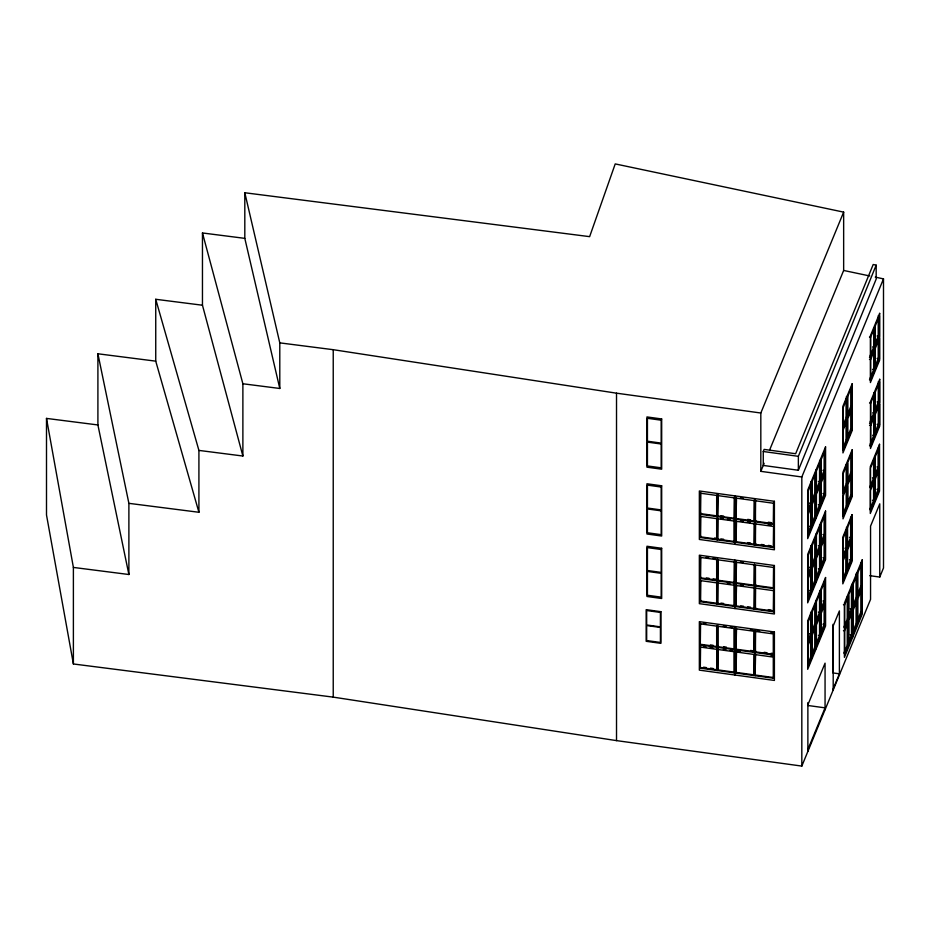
<?xml version="1.0" encoding="UTF-8"?>
<svg xmlns="http://www.w3.org/2000/svg" width="930" height="930" viewBox="0 0 930 930"><rect width="100%" height="100%" fill="white"/><g stroke="black" fill="none" stroke-linecap="round" stroke-linejoin="round"><path stroke-width="1.4" d="M798.359 470.255L798.359 456.328L876.176 265.143L873.2 264.515L795.65 453.735L764.123 449.399L763.263 451.503L763.263 465.43L798.359 470.255L876.176 279.081L876.176 265.143M716.949 494.76L716.67 516.569L700.29 514.313L700.581 492.505L700.581 513.627L734.258 518.266L733.979 518.94L717.611 516.696L717.89 494.888L717.611 516.696M700.29 514.313L700.86 512.953M716.949 517.952L716.67 539.76L700.29 537.517L700.581 515.708L700.581 536.831L734.258 541.458L733.979 542.144L717.611 539.888L717.611 518.766L733.979 521.021L734.258 520.335M700.29 537.517L700.86 536.145M716.949 558.965L716.67 580.773L700.29 578.518L700.581 556.71L700.581 577.832L734.258 582.471L733.979 583.145L717.611 580.901L717.89 559.093L717.89 580.215M875.258 277.128L883.5 278.872L801.823 476.974L760.821 471.347L760.821 413.013L843.65 212.121L615.218 163.913L589.632 236.65L244.811 192.754L244.811 238.359L279.791 388.473L242.881 383.765L202.461 232.965L244.811 238.359M700.29 578.518L700.86 577.158M733.979 518.94L734.258 497.132M716.949 582.157L716.67 603.965L700.29 601.722L700.581 579.913L700.581 601.036L734.258 605.663L733.979 606.348L717.611 604.093L717.611 582.971L733.979 585.226L734.258 584.54M717.611 539.888L717.89 518.091M700.29 601.722L700.86 600.35M754.695 520.347L754.137 521.718L735.967 519.219L736.525 498.131M760.821 471.347L764.135 463.303M769.656 449.911L843.65 270.456L843.65 212.121M717.611 580.901L718.169 579.529M754.695 543.55L754.137 544.91L735.967 542.411L736.525 521.335M754.137 521.718L754.416 499.91L755.462 500.049L755.462 521.172M773.923 522.986L773.353 524.357L755.183 521.858L755.462 500.049M733.979 583.145L734.258 561.348M717.228 645.873L716.67 647.245L700.29 644.99L700.581 623.181M717.611 604.093L717.89 582.296M754.137 544.91L754.416 523.102L755.462 523.253L755.462 544.375M755.183 521.858L755.741 520.486M773.923 546.189L773.353 547.549L755.183 545.061L755.462 523.253M716.67 647.245L716.67 626.111L717.89 625.565M717.228 669.077L716.67 670.437L700.29 668.193L700.581 646.385M754.695 584.552L754.137 585.923L735.967 583.424L736.525 562.336M755.183 545.061L755.741 543.69M773.353 524.357L773.632 502.549L773.632 523.671L736.246 518.533L736.246 497.411M716.67 670.437L716.949 648.629L717.89 648.756L717.89 669.891M700.581 644.304L734.258 648.931L733.979 649.617L717.611 647.373L718.169 646.001M700.581 667.508L734.258 672.134L733.979 672.82L717.611 670.565L717.89 648.756M754.695 607.755L754.137 609.115L735.967 606.616L736.525 585.54M754.137 585.923L754.416 564.115L754.416 585.237M773.353 547.549L773.632 525.752L773.632 546.875L736.246 541.737L736.246 520.614M717.611 670.565L718.169 669.205M754.416 630.587L754.137 652.395L735.967 649.896L736.246 628.087L736.246 649.21L773.632 654.348L773.632 633.225L770.842 632.842M754.137 609.115L754.416 587.307L755.462 587.458L755.462 608.58M773.923 587.19L773.353 588.562L755.183 586.063L755.741 584.691M773.923 610.394L773.353 611.754L755.183 609.266L755.462 587.458M735.967 649.896L736.525 628.808M754.416 653.778L754.137 675.587L735.967 673.088L736.246 651.279L736.246 672.413L773.632 677.552L773.632 656.417L770.842 656.034M755.183 609.266L755.741 607.894M773.353 588.562L773.632 566.754L773.632 587.876L736.246 582.738L736.246 561.615M870.654 357.562L870.654 337.172L874.909 326.849L874.909 347.239L870.654 357.562L869.48 357.399M879.408 315.944L875.153 326.256L875.153 346.646L879.408 336.334L879.408 315.944L878.222 315.781M812.041 481.705L815.936 472.254L815.936 493.377L812.041 502.828L812.041 481.705L810.855 481.542M820.737 460.617L816.412 471.103L816.412 492.237L820.737 481.74L820.737 460.617L819.551 460.455M847.451 397.238L843.196 407.549L843.196 427.94L847.451 417.617L847.451 397.238L846.265 397.075M847.695 417.024L847.695 396.645L851.938 386.322L851.938 406.712L847.695 417.024L846.509 416.861L846.509 400.551M735.967 673.088L736.525 652.011M773.632 654.348L773.353 655.034L755.183 652.535L755.462 630.726L755.462 651.849M870.003 356.109L873.979 346.483M874.502 345.193L878.222 336.172L878.222 317.142M773.353 611.754L773.632 589.957L773.632 611.08L736.246 605.942L736.246 584.819M876.095 343.333L877.699 339.462M807.717 510.303L810.855 502.665L810.855 484.356M811.344 501.491L814.761 493.214L814.761 473.498M816.308 489.447L819.807 480.973M820.888 478.357L824.131 470.487L824.131 452.178M843.068 425.196L850.764 406.55L850.764 387.519M870.654 379.952L870.654 359.561L874.909 349.25L874.909 369.64L870.654 379.952L869.48 379.789M879.408 338.334L875.153 348.657L875.153 369.036L879.408 358.724L879.408 338.334L878.222 338.171M809.17 508.826L810.635 505.292M812.808 500.015L814.273 496.469M811.82 503.374L807.926 512.825L807.926 491.703L811.82 482.252L811.82 503.374L809.449 503.049M825.317 470.65L820.992 481.136L820.992 460.013L825.317 449.527L825.317 470.65L822.945 470.324M812.041 504.909L815.936 495.458L815.936 516.58L812.041 526.031L812.041 504.909L810.855 504.746M820.737 483.821L816.412 494.307L816.412 515.429L820.737 504.944L820.737 483.821L819.551 483.658M847.451 419.628L843.196 429.939L843.196 450.329L847.451 440.018L847.451 419.628L846.265 419.465M755.183 652.535L755.741 651.163M755.183 675.726L755.462 653.93L755.183 675.726L773.353 678.226L773.923 676.866M870.003 378.498L873.979 368.885M874.502 367.594L878.222 358.562L878.222 339.531M807.717 533.495L810.855 525.869L810.855 507.559M811.344 524.683L814.761 516.417L814.761 496.701M816.308 512.651L819.807 504.176M820.888 501.549L824.131 493.679L824.131 475.37M843.068 447.586L850.764 428.939L850.764 409.909M811.82 526.578L807.926 536.029L807.926 514.906L811.82 505.455L811.82 526.578L809.449 526.252M825.317 493.842L820.992 504.339L820.992 483.216L825.317 472.719L825.317 493.842L822.945 493.516M847.695 439.425L851.938 429.102L851.938 408.712L847.695 419.035L847.695 439.425L846.509 439.262L846.509 422.952M870.724 423.487L870.724 403.097L874.979 392.786L874.979 413.176L870.724 423.487L869.538 423.324M878.292 381.719L879.478 381.881L875.223 392.193L875.223 412.583L874.037 412.42L870.073 422.034M812.041 545.91L815.936 536.459L815.936 557.582L812.041 567.033L812.041 545.91L810.855 545.747M820.737 524.822L816.412 535.32L816.412 556.442L820.737 545.945L820.737 524.822L819.551 524.659M874.572 411.13L878.292 402.109L878.292 383.079M807.717 574.508L810.855 566.87L810.855 548.561M811.344 565.696L814.761 557.419L814.761 537.703M816.308 553.652L819.807 545.178M820.888 542.562L824.131 534.692L824.131 516.383M875.223 412.583L879.478 402.272L879.478 381.881M817.389 553.106L819.016 549.165M843.138 491.133L846.579 482.798L846.579 466.488M847.637 480.217L850.822 472.487L850.822 453.456M811.82 567.579L807.926 577.03L807.926 555.908L811.82 546.456L811.82 567.579L809.449 567.254M825.317 534.855L820.992 545.34L820.992 524.218L825.317 513.732L825.317 534.855L822.945 534.529M870.724 445.889L870.724 425.498L874.979 415.175L874.979 435.566L870.724 445.889L869.538 445.726M878.292 404.108L879.478 404.271L875.223 414.582L875.223 434.973L874.037 434.81L870.073 444.435M812.041 569.114L815.936 559.662L815.936 580.785L812.041 590.236L812.041 569.114L810.855 568.951M820.737 548.026L816.412 558.512L816.412 579.634L820.737 569.148L820.737 548.026L819.551 547.863M847.509 483.553L843.254 493.877L843.254 473.486L847.509 463.163L847.509 483.553L846.335 483.391L846.335 464.361M852.008 472.649L847.753 482.961L847.753 462.57L852.008 452.259L852.008 472.649L850.822 472.487M874.572 433.52L878.292 424.499L878.292 406.829M807.717 597.699L810.855 590.073L810.855 571.764M811.344 588.888L814.761 580.622L814.761 560.906M816.308 576.856L819.807 568.381M820.888 565.754L824.131 557.884L824.131 539.586M875.223 434.973L879.478 424.661L879.478 404.271M843.138 513.523L846.579 505.188L846.579 488.878M847.637 502.619L850.822 494.876L850.822 475.846M811.82 590.783L807.926 600.234L807.926 579.111L811.82 569.66L811.82 590.783L809.449 590.457M825.317 558.047L820.992 568.544L820.992 547.421L825.317 536.924L825.317 558.047L822.945 557.721M847.509 505.943L843.254 516.266L843.254 495.876L847.509 485.553L847.509 505.943L846.335 505.781L846.335 486.75M852.008 495.039L847.753 505.35L847.753 484.96L852.008 474.649L852.008 495.039L850.822 494.876M812.041 612.382L815.936 602.931L815.936 624.053L812.041 633.504L812.041 612.382L810.855 612.219M820.737 591.294L816.412 601.78L816.412 622.902L820.737 612.417L820.737 591.294L819.551 591.131M847.567 547.968L847.567 527.577L851.822 517.254L851.822 537.645L847.567 547.968L846.381 547.805L842.952 556.128M869.887 487.041L873.851 477.427M874.921 474.846L878.106 467.104L878.106 448.074M875.979 474.265L877.571 470.394M874.793 478.183L870.538 488.494L870.538 468.104L874.793 457.793L874.793 478.183L872.421 477.857M879.292 467.267L875.037 477.59L875.037 457.2L879.292 446.877L879.292 467.267L876.92 466.941M807.717 640.979L810.855 633.342L810.855 616.439M811.344 632.168L814.761 623.89L814.761 604.175M816.308 620.124L819.807 611.649M820.888 609.022L824.131 601.164L824.131 581.448M846.916 546.514L850.636 537.482L850.636 517.092M809.17 639.503L810.635 635.957L810.635 657.092L811.82 657.243L811.82 636.12L807.926 645.571L807.926 666.705L811.82 657.243M844.545 554.268L846.137 550.397L846.137 570.788L847.323 570.95L847.323 550.56L843.068 560.871L843.068 581.262L847.323 570.95M811.82 634.051L807.926 643.502L807.926 622.379L811.82 612.928L811.82 634.051L809.449 633.725M825.317 601.326L820.992 611.812L820.992 590.69L825.317 580.192L825.317 601.326L822.945 601.001M847.323 548.561L843.068 558.872L843.068 538.482L847.323 528.17L847.323 548.561L844.963 548.235M812.041 635.585L815.936 626.134L815.936 647.257L812.041 656.708L812.041 635.585L810.855 635.423M820.737 614.486L816.412 624.983L816.412 646.106L820.737 635.62L820.737 614.486L819.551 614.323M847.567 570.357L847.567 549.967L851.822 539.656L851.822 560.046L847.567 570.357L846.381 570.195L842.952 578.53M869.887 509.431L873.851 499.817M874.921 497.236L878.106 489.494L878.106 470.464M874.793 500.573L870.538 510.884L870.538 490.494L874.793 480.182L874.793 500.573L872.421 500.247M879.292 489.657L875.037 499.98L875.037 479.589L879.292 469.278L879.292 489.657L876.92 489.331M807.717 664.171L810.855 656.545L810.855 638.236M811.344 655.359L814.761 647.094L814.761 627.378M816.308 643.316L819.807 634.853M820.888 632.226L824.131 624.356L824.131 604.639M846.916 568.904L850.636 559.883L850.636 539.493M825.317 624.518L820.992 635.016L820.992 613.893L825.317 603.396L825.317 624.518L822.945 624.193M844.638 604.86L848.532 595.409L848.532 619.066L844.638 628.529L844.638 604.86L843.452 604.698M853.124 584.273L857.46 573.775L857.46 597.444L853.124 607.929L853.124 584.273L851.95 584.11M857.704 573.182L862.029 562.685L862.029 586.342L857.704 596.839L857.704 573.182L856.518 573.02M807.879 704.824L825.061 663.16L825.061 709.718M843.94 627.18L847.579 618.369L847.579 598.885M848.555 615.997L851.473 608.918L851.473 585.261M852.485 606.453L856.518 596.676L856.518 577.193M857.065 595.363L860.843 586.179L860.843 562.522M854.647 603.535L856.274 599.594M852.659 609.08L848.765 618.531L848.765 594.875L852.659 585.423L852.659 609.08L850.287 608.755M844.638 630.842L848.532 621.391L848.532 645.06L844.638 654.511L844.638 630.842L843.452 630.68M853.124 610.254L857.46 599.757L857.46 623.426L853.124 633.911L853.124 610.254L851.95 610.092M857.704 599.164L862.029 588.667L862.029 612.324L857.704 622.821L857.704 599.164L856.518 599.001M843.94 653.162L847.579 644.351L847.579 624.867M848.555 641.991L851.473 634.899L851.473 611.242M852.485 632.435L856.518 622.658L856.518 603.175M857.065 621.345L860.843 612.161L860.843 588.504M852.659 635.062L848.765 644.513L848.765 620.856L852.659 611.405L852.659 635.062L850.287 634.737M807.879 749.51L825.061 707.846L807.879 705.486M833.199 688.851L839.395 673.82L832.966 672.936L832.966 624.332M46.5 418.407L73.389 567.428L128.886 574.508L97.906 424.952L46.5 418.407L46.5 514.953L73.389 663.974L333.231 697.128L616.52 740.617L801.823 766.088L870.55 599.373L870.55 526.148L879.757 503.827L879.757 577.053L869.794 575.682M879.757 577.053L883.5 567.974L883.5 278.872M155.74 299.286L202.461 305.226L242.881 456.026L198.915 450.411L155.74 299.286L155.74 361.154L198.915 512.279L128.886 503.339L97.906 353.784L155.74 361.154M244.811 192.754L279.791 342.868L333.231 349.692L616.52 393.181L760.821 413.013M877.048 336.009L879.408 336.334M869.48 337.009L870.654 337.172M872.549 346.913L874.909 347.239M877.048 358.399L879.408 358.724M869.48 359.399L870.654 359.561M872.549 369.315L874.909 369.64M846.509 396.482L847.695 396.645M877.106 401.946L879.478 402.272M869.538 402.934L870.724 403.097M850.764 406.55L851.938 406.712M872.607 412.85L874.979 413.176M847.451 417.617L846.265 417.454L846.265 398.424M877.106 424.336L879.478 424.661M869.538 425.336L870.724 425.498M850.764 428.939L851.938 429.102M872.607 435.24L874.979 435.566M847.451 440.018L846.265 439.855L846.265 420.825M763.263 451.503L798.359 456.328M818.377 481.415L820.737 481.74M814.761 493.214L815.936 493.377M818.377 504.618L820.737 504.944M740.443 497.992L743.233 498.375M700.29 493.191L716.67 495.446L716.67 516.569M717.611 495.574L733.979 497.817M754.137 500.596L735.967 498.096L735.967 519.219M755.183 500.735L773.353 503.235M814.761 516.417L815.936 516.58M846.381 527.415L847.567 527.577M720.901 515.708L723.633 516.08M747.708 519.382L750.51 519.777M768.331 522.218L771.121 522.602M720.622 518.463L723.342 518.835M727.434 519.393L730.166 519.777M740.443 521.184L743.233 521.567M747.429 522.149L750.219 522.532M768.04 524.973L770.842 525.357M700.29 516.394L716.67 518.638L716.67 539.76M754.137 523.788L735.967 521.288L735.967 542.411M755.183 523.927L773.353 526.427M849.45 537.319L851.822 537.645M818.377 545.619L820.737 545.945M846.381 549.804L847.567 549.967M714.496 538.017L717.228 538.4M720.901 538.9L723.633 539.272M747.708 542.585L750.51 542.969M761.333 544.457L764.135 544.841M768.331 545.422L771.121 545.805M849.45 559.721L851.822 560.046M814.761 557.419L815.936 557.582M818.377 568.823L820.737 569.148M706.033 557.465L708.765 557.837M712.857 558.395L715.588 558.779M740.443 562.197L743.233 562.58M700.29 557.396L716.67 559.651L716.67 580.773M717.611 559.779L733.979 562.022M754.137 564.801L735.967 562.301L735.967 583.424M773.353 567.44L755.183 564.94L755.183 586.063M860.843 586.179L862.029 586.342M814.761 580.622L815.936 580.785M857.46 597.444L856.274 597.281L856.274 573.612M706.312 577.902L709.044 578.274M713.136 578.844L715.867 579.216M727.434 583.598L730.166 583.982M740.443 585.389L743.233 585.772M700.29 580.599L716.67 582.843L716.67 603.965M754.137 587.993L735.967 585.493L735.967 606.616M755.183 588.144L773.353 590.631M860.843 612.161L862.029 612.324M818.377 612.091L820.737 612.417M848.532 619.066L847.358 618.903L847.358 596.642M720.901 603.105L723.633 603.477M740.722 605.825L743.512 606.221M747.708 606.79L750.51 607.174M768.331 609.627L771.121 610.01M857.46 623.426L856.274 623.263L856.274 600.989M814.761 623.89L815.936 624.053M818.377 635.295L820.737 635.62M703.301 623.553L706.033 623.937M723.342 626.308L726.074 626.692M730.166 627.25L732.898 627.622M750.219 630.005L753.021 630.389M756.857 630.924L759.659 631.307M716.67 626.111L700.29 623.867L700.29 644.99M735.967 628.773L754.137 631.261L754.137 652.395M755.183 631.412L773.353 633.911L773.353 655.034M848.532 645.06L847.358 644.897L847.358 622.623M814.761 647.094L815.936 647.257M710.404 644.932L713.136 645.315M723.633 646.757L726.353 647.129M750.51 650.442L753.3 650.826M764.135 652.325L766.925 652.709M771.121 653.279L773.923 653.662M703.301 646.757L706.033 647.129M710.125 647.698L712.857 648.071M723.342 649.512L726.074 649.884M730.166 650.454L732.898 650.826M737.641 651.477L740.443 651.86M716.67 649.314L700.29 647.071L700.29 668.193M717.611 649.442L733.979 651.698L733.979 672.82M735.967 651.965L754.137 654.464L754.137 675.587M755.183 654.604L773.353 657.103L773.353 678.226M703.592 667.194L706.312 667.577M710.404 668.135L713.136 668.507M843.65 270.456L869.759 275.966M874.037 396.11L874.037 412.42M874.037 418.5L874.037 434.81M873.793 392.623L873.793 413.013M873.793 415.013L873.793 435.403M873.723 329.406L873.723 347.076M873.723 351.796L873.723 369.477M873.607 460.35L873.607 478.02M873.607 482.74L873.607 500.41M852.88 582.552L852.88 636.841M851.95 588.283L851.95 606.372M851.95 614.265L851.95 632.354M846.381 531.495L846.381 547.805M846.381 553.885L846.381 570.195M846.137 529.368L846.137 548.398M839.395 674.936L839.395 610.917L833.199 625.948L833.199 689.979M819.551 463.268L819.551 481.577M819.551 486.471L819.551 504.781M819.551 527.473L819.551 545.782M819.551 550.676L819.551 568.986M819.551 592.538L819.551 612.254M819.551 615.741L819.551 635.457M816.168 469.638L816.168 518.115M816.168 533.843L816.168 582.32M816.168 600.315L816.168 648.78M810.635 483.495L810.635 503.211M810.635 506.699L810.635 526.415M810.635 547.7L810.635 567.416M810.635 570.904L810.635 590.62M810.635 612.765L810.635 633.888M807.879 702.603L807.879 751.382M801.823 476.974L801.823 766.088M755.462 565.661L755.462 585.377M754.416 499.91L754.416 521.033M754.416 523.102L754.416 544.224M754.416 587.307L754.416 608.441M734.921 495.876L734.921 544.352M734.921 560.081L734.921 608.557M734.921 626.553L734.921 675.017M733.979 521.021L733.979 542.144M733.979 585.226L733.979 606.348M733.979 649.617L733.979 628.494L717.611 626.25L717.611 647.373M717.89 626.971L717.89 646.687M716.949 625.437L716.949 646.559M716.949 648.629L716.949 669.751M616.52 393.181L616.52 740.617M333.231 349.692L333.231 697.128M279.791 342.868L279.791 388.473M242.881 383.765L242.881 456.026M202.461 232.965L202.461 305.226M198.915 450.411L198.915 512.279M128.886 503.339L128.886 574.508M97.906 353.784L97.906 424.952M73.389 567.428L73.389 663.974M879.652 313.352L870.41 335.753L870.41 382.544L879.652 360.131L879.652 313.352M825.561 446.842L807.693 490.168L807.693 538.644L825.561 495.318L825.561 446.842M852.194 383.73L842.952 406.143L842.952 452.922L852.194 430.52L852.194 383.73M879.722 379.277L870.48 401.69L870.48 448.481L879.722 426.068L879.722 379.277M825.561 511.047L807.693 554.373L807.693 602.849L825.561 559.523L825.561 511.047M852.252 449.667L843.01 472.068L843.01 518.859L852.252 496.446L852.252 449.667M879.536 444.284L870.294 466.697L870.294 513.488L879.536 491.075L879.536 444.284M825.561 577.518L807.693 620.845L807.693 669.321L825.561 625.995L825.561 577.518M852.066 514.662L842.824 537.075L842.824 583.866L852.066 561.453L852.066 514.662M862.273 559.755L844.417 603.082L844.417 657.371L862.273 614.044L862.273 559.755M661.683 418.953L646.943 416.931L646.943 467.174L661.683 469.197L661.683 418.953M661.184 420.197L647.431 418.302L647.431 441.204L661.184 443.099L661.184 420.197M661.184 444.005L647.431 442.122L647.431 465.942L661.184 467.825L661.184 444.005M661.683 485.786L646.943 483.763L646.943 534.006L661.683 536.029L661.683 485.786M774.399 501.305L699.348 490.982L699.348 539.458L774.399 549.77L774.399 501.305M661.184 487.029L647.431 485.135L647.431 508.036L661.184 509.931L661.184 487.029M661.184 510.837L647.431 508.954L647.431 532.762L661.184 534.657L661.184 510.837M661.683 548.27L646.943 546.247L646.943 596.479L661.683 598.502L661.683 548.27M661.184 549.502L647.431 547.619L647.431 570.52L661.184 572.403L661.184 549.502M774.399 565.51L699.348 555.187L699.348 603.663L774.399 613.974L774.399 565.51M661.184 573.322L647.431 571.427L647.431 595.246L661.184 597.141L661.184 573.322M660.916 611.684L646.176 609.662L646.176 641.305L660.916 643.339L660.916 611.684M660.428 612.44L646.676 610.545L646.676 624.972L660.428 626.867L660.428 612.44M774.399 631.97L699.348 621.659L699.348 670.135L774.399 680.446L774.399 631.97M660.428 627.436L646.676 625.553L646.676 640.561L660.428 642.444L660.428 627.436"/></g></svg>
